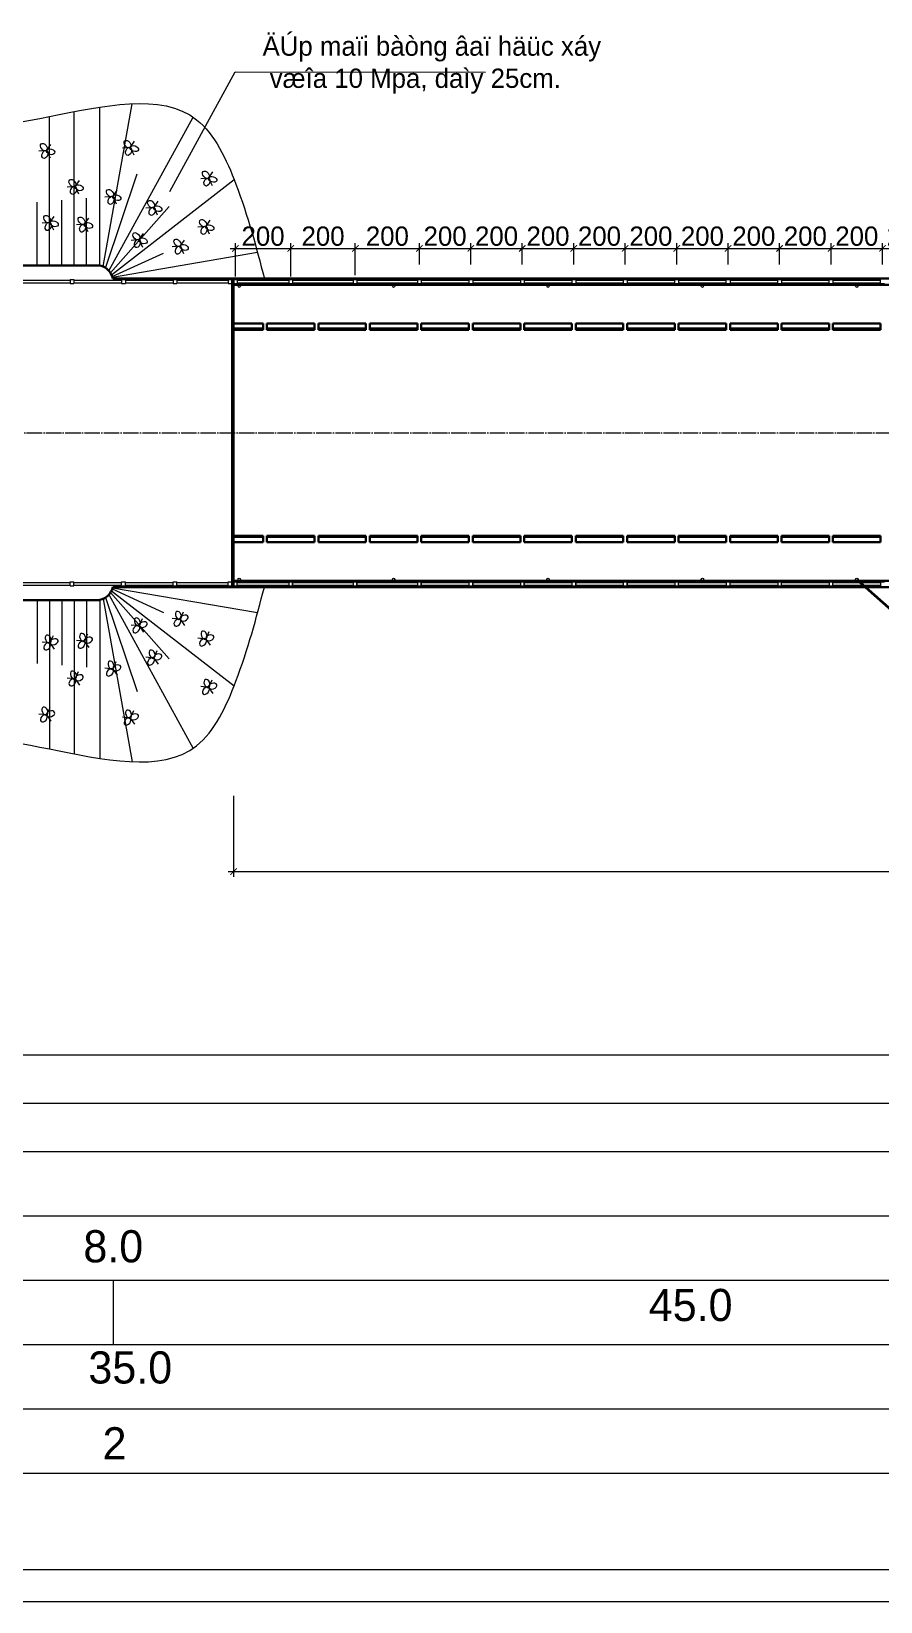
# Model space of a CAD drawing. Header units: millimetres. Extents: x -354608 to 492029, y -885357 to -234285.
# Drawn here: x -295022 to -262019, y -723828 to -662809 of the extents above; entities that cross this region are included whole.
import ezdxf

# ---------------------------------------------------------------- set-up
doc = ezdxf.new("R2010")
doc.units = ezdxf.units.MM
doc.header["$LTSCALE"] = 0.25
doc.header["$MEASUREMENT"] = 0
doc.header["$PDMODE"] = 34
doc.linetypes.add('ACAD_ISO04W100', pattern=[30, 24, -3, 0, -3])
doc.layers.get('0').update_dxf_attribs({"lineweight": 30})
for name, color, linetype, lineweight in [('!text', 130, 'Continuous', 20), ('2', 253, 'Continuous', 15), ('dam', 1, 'Continuous', 35), ('duong 1', 1, 'Continuous', 30), ('duong 3', 3, 'Continuous', 30), ('duongtam', 3, 'ACAD_ISO04W100', 18), ('kichthuoc', 3, 'Continuous', 20)]:
    doc.layers.add(name, color=color, linetype=linetype, lineweight=lineweight)
doc.styles.add('K-THUOC', font='11_3664_VSWICONN.TTF')
doc.styles.get("Standard").update_dxf_attribs({"font": 'VNswitzerlandcondlight.TTF'})
doc.dimstyles.new('CHUAN TL 250', dxfattribs={"dimscale": 250, "dimtxt": 3, "dimasz": 1, "dimexe": 0.8, "dimexo": 0.5, "dimgap": 0.35, "dimtad": 1, "dimdec": 0, "dimlfac": 0.1, "dimzin": 0, "dimdsep": 46, "dimtxsty": 'K-THUOC', "dimblk": 'ARCHTICK', "dimcen": 1, "dimdle": 0.8, "dimclrd": 7, "dimclre": 7, "dimclrt": 256, "dimadec": 0, "dimazin": 0, "dimtfac": 1, "dimtdec": 0, "dimtmove": 0, "dimatfit": 3, "dimfxl": 0, "dimfrac": 2, "dimtolj": 1, "dimtzin": 0, "dimlwd": 15, "dimlwe": 15, "dimarcsym": 0})

# ---------------------------------------------------------------- blocks, each defined once
blk = doc.blocks.new('_ArchTick')
at = {"color": 0, "linetype": 'ByBlock', "const_width": 0.15}
blk.add_lwpolyline([(-0.5, -0.5), (0.5, 0.5)], dxfattribs=at)
blk = doc.blocks.new('*D303')
at = {"layer": '2', "color": 7, "lineweight": 15}
for p, q in [((-267944, -671861), (-267944, -671041)), ((-265944, -671861), (-265944, -671041)), ((-268144, -671241), (-265744, -671241))]:
    blk.add_line(p, q, dxfattribs=at)
at = {"layer": 'Defpoints', "color": 0}
for p in [(-265944, -671241), (-267944, -671986), (-265944, -671986)]:
    blk.add_point(p, dxfattribs=at)
at = {"layer": '2', "color": 7, "lineweight": 15, "xscale": 250, "yscale": 250, "zscale": 250, "rotation": 180}
blk.add_blockref('_ArchTick', (-267944, -671241), dxfattribs=at)
at = {"layer": '2', "color": 7, "lineweight": 15, "xscale": 250, "yscale": 250, "zscale": 250}
blk.add_blockref('_ArchTick', (-265944, -671241), dxfattribs=at)
at = {"layer": '2', "insert": (-266944, -670770), "char_height": 750, "attachment_point": 5, "style": 'K-THUOC'}
blk.add_mtext('\\A1;200', dxfattribs=at)
blk = doc.blocks.new('*D304')
at = {"layer": '2', "color": 7, "lineweight": 15}
for p, q in [((-265944, -671861), (-265944, -671041)), ((-263944, -671861), (-263944, -671041)), ((-266144, -671241), (-263744, -671241))]:
    blk.add_line(p, q, dxfattribs=at)
at = {"layer": 'Defpoints', "color": 0}
for p in [(-263944, -671241), (-265944, -671986), (-263944, -671986)]:
    blk.add_point(p, dxfattribs=at)
at = {"layer": '2', "color": 7, "lineweight": 15, "xscale": 250, "yscale": 250, "zscale": 250, "rotation": 180}
blk.add_blockref('_ArchTick', (-265944, -671241), dxfattribs=at)
at = {"layer": '2', "color": 7, "lineweight": 15, "xscale": 250, "yscale": 250, "zscale": 250}
blk.add_blockref('_ArchTick', (-263944, -671241), dxfattribs=at)
at = {"layer": '2', "insert": (-264944, -670770), "char_height": 750, "attachment_point": 5, "style": 'K-THUOC'}
blk.add_mtext('\\A1;200', dxfattribs=at)
blk = doc.blocks.new('*D305')
at = {"layer": '2', "color": 7, "lineweight": 15}
for p, q in [((-263944, -671861), (-263944, -671041)), ((-261944, -671861), (-261944, -671041)), ((-264144, -671241), (-261744, -671241))]:
    blk.add_line(p, q, dxfattribs=at)
at = {"layer": 'Defpoints', "color": 0}
for p in [(-261944, -671241), (-263944, -671986), (-261944, -671986)]:
    blk.add_point(p, dxfattribs=at)
at = {"layer": '2', "color": 7, "lineweight": 15, "xscale": 250, "yscale": 250, "zscale": 250, "rotation": 180}
blk.add_blockref('_ArchTick', (-263944, -671241), dxfattribs=at)
at = {"layer": '2', "color": 7, "lineweight": 15, "xscale": 250, "yscale": 250, "zscale": 250}
blk.add_blockref('_ArchTick', (-261944, -671241), dxfattribs=at)
at = {"layer": '2', "insert": (-262944, -670770), "char_height": 750, "attachment_point": 5, "style": 'K-THUOC'}
blk.add_mtext('\\A1;200', dxfattribs=at)
blk = doc.blocks.new('*D306')
at = {"layer": '2', "color": 7, "lineweight": 15}
for p, q in [((-261944, -671861), (-261944, -671041)), ((-259944, -671861), (-259944, -671041)), ((-262144, -671241), (-259744, -671241))]:
    blk.add_line(p, q, dxfattribs=at)
at = {"layer": 'Defpoints', "color": 0}
for p in [(-259944, -671241), (-261944, -671986), (-259944, -671986)]:
    blk.add_point(p, dxfattribs=at)
at = {"layer": '2', "color": 7, "lineweight": 15, "xscale": 250, "yscale": 250, "zscale": 250, "rotation": 180}
blk.add_blockref('_ArchTick', (-261944, -671241), dxfattribs=at)
at = {"layer": '2', "color": 7, "lineweight": 15, "xscale": 250, "yscale": 250, "zscale": 250}
blk.add_blockref('_ArchTick', (-259944, -671241), dxfattribs=at)
at = {"layer": '2', "insert": (-260944, -670770), "char_height": 750, "attachment_point": 5, "style": 'K-THUOC'}
blk.add_mtext('\\A1;200', dxfattribs=at)
blk = doc.blocks.new('*D346')
at = {"layer": '2', "color": 7, "lineweight": 15}
for p, q in [((-269944, -671861), (-269944, -671041)), ((-267944, -671861), (-267944, -671041)), ((-270144, -671241), (-267744, -671241))]:
    blk.add_line(p, q, dxfattribs=at)
at = {"layer": 'Defpoints', "color": 0}
for p in [(-267944, -671241), (-269944, -671986), (-267944, -671986)]:
    blk.add_point(p, dxfattribs=at)
at = {"layer": '2', "color": 7, "lineweight": 15, "xscale": 250, "yscale": 250, "zscale": 250, "rotation": 180}
blk.add_blockref('_ArchTick', (-269944, -671241), dxfattribs=at)
at = {"layer": '2', "color": 7, "lineweight": 15, "xscale": 250, "yscale": 250, "zscale": 250}
blk.add_blockref('_ArchTick', (-267944, -671241), dxfattribs=at)
at = {"layer": '2', "insert": (-268944, -670770), "char_height": 750, "attachment_point": 5, "style": 'K-THUOC'}
blk.add_mtext('\\A1;200', dxfattribs=at)
blk = doc.blocks.new('*D347')
at = {"layer": '2', "color": 7, "lineweight": 15}
for p, q in [((-271944, -671861), (-271944, -671041)), ((-269944, -671861), (-269944, -671041)), ((-272144, -671241), (-269744, -671241))]:
    blk.add_line(p, q, dxfattribs=at)
at = {"layer": 'Defpoints', "color": 0}
for p in [(-269944, -671241), (-271944, -671986), (-269944, -671986)]:
    blk.add_point(p, dxfattribs=at)
at = {"layer": '2', "color": 7, "lineweight": 15, "xscale": 250, "yscale": 250, "zscale": 250, "rotation": 180}
blk.add_blockref('_ArchTick', (-271944, -671241), dxfattribs=at)
at = {"layer": '2', "color": 7, "lineweight": 15, "xscale": 250, "yscale": 250, "zscale": 250}
blk.add_blockref('_ArchTick', (-269944, -671241), dxfattribs=at)
at = {"layer": '2', "insert": (-270944, -670770), "char_height": 750, "attachment_point": 5, "style": 'K-THUOC'}
blk.add_mtext('\\A1;200', dxfattribs=at)
blk = doc.blocks.new('*D348')
at = {"layer": '2', "color": 7, "lineweight": 15}
for p, q in [((-273944, -671861), (-273944, -671041)), ((-271944, -671861), (-271944, -671041)), ((-274144, -671241), (-271744, -671241))]:
    blk.add_line(p, q, dxfattribs=at)
at = {"layer": 'Defpoints', "color": 0}
for p in [(-271944, -671241), (-273944, -671986), (-271944, -671986)]:
    blk.add_point(p, dxfattribs=at)
at = {"layer": '2', "color": 7, "lineweight": 15, "xscale": 250, "yscale": 250, "zscale": 250, "rotation": 180}
blk.add_blockref('_ArchTick', (-273944, -671241), dxfattribs=at)
at = {"layer": '2', "color": 7, "lineweight": 15, "xscale": 250, "yscale": 250, "zscale": 250}
blk.add_blockref('_ArchTick', (-271944, -671241), dxfattribs=at)
at = {"layer": '2', "insert": (-272944, -670770), "char_height": 750, "attachment_point": 5, "style": 'K-THUOC'}
blk.add_mtext('\\A1;200', dxfattribs=at)
blk = doc.blocks.new('*D349')
at = {"layer": '2', "color": 7, "lineweight": 15}
for p, q in [((-275944, -671861), (-275944, -671041)), ((-273944, -671861), (-273944, -671041)), ((-276144, -671241), (-273744, -671241))]:
    blk.add_line(p, q, dxfattribs=at)
at = {"layer": 'Defpoints', "color": 0}
for p in [(-273944, -671241), (-275944, -671986), (-273944, -671986)]:
    blk.add_point(p, dxfattribs=at)
at = {"layer": '2', "color": 7, "lineweight": 15, "xscale": 250, "yscale": 250, "zscale": 250, "rotation": 180}
blk.add_blockref('_ArchTick', (-275944, -671241), dxfattribs=at)
at = {"layer": '2', "color": 7, "lineweight": 15, "xscale": 250, "yscale": 250, "zscale": 250}
blk.add_blockref('_ArchTick', (-273944, -671241), dxfattribs=at)
at = {"layer": '2', "insert": (-274944, -670770), "char_height": 750, "attachment_point": 5, "style": 'K-THUOC'}
blk.add_mtext('\\A1;200', dxfattribs=at)
blk = doc.blocks.new('*D350')
at = {"layer": '2', "color": 7, "lineweight": 15}
for p, q in [((-277944, -671861), (-277944, -671041)), ((-275944, -671861), (-275944, -671041)), ((-278144, -671241), (-275744, -671241))]:
    blk.add_line(p, q, dxfattribs=at)
at = {"layer": 'Defpoints', "color": 0}
for p in [(-275944, -671241), (-277944, -671986), (-275944, -671986)]:
    blk.add_point(p, dxfattribs=at)
at = {"layer": '2', "color": 7, "lineweight": 15, "xscale": 250, "yscale": 250, "zscale": 250, "rotation": 180}
blk.add_blockref('_ArchTick', (-277944, -671241), dxfattribs=at)
at = {"layer": '2', "color": 7, "lineweight": 15, "xscale": 250, "yscale": 250, "zscale": 250}
blk.add_blockref('_ArchTick', (-275944, -671241), dxfattribs=at)
at = {"layer": '2', "insert": (-276944, -670770), "char_height": 750, "attachment_point": 5, "style": 'K-THUOC'}
blk.add_mtext('\\A1;200', dxfattribs=at)
blk = doc.blocks.new('*D351')
at = {"layer": '2', "color": 7, "lineweight": 15}
for p, q in [((-279944, -671861), (-279944, -671041)), ((-277944, -671861), (-277944, -671041)), ((-280144, -671241), (-277744, -671241))]:
    blk.add_line(p, q, dxfattribs=at)
at = {"layer": 'Defpoints', "color": 0}
for p in [(-277944, -671241), (-279944, -671986), (-277944, -671986)]:
    blk.add_point(p, dxfattribs=at)
at = {"layer": '2', "color": 7, "lineweight": 15, "xscale": 250, "yscale": 250, "zscale": 250, "rotation": 180}
blk.add_blockref('_ArchTick', (-279944, -671241), dxfattribs=at)
at = {"layer": '2', "color": 7, "lineweight": 15, "xscale": 250, "yscale": 250, "zscale": 250}
blk.add_blockref('_ArchTick', (-277944, -671241), dxfattribs=at)
at = {"layer": '2', "insert": (-278944, -670770), "char_height": 750, "attachment_point": 5, "style": 'K-THUOC'}
blk.add_mtext('\\A1;200', dxfattribs=at)
blk = doc.blocks.new('*D352')
at = {"layer": '2', "color": 7, "lineweight": 15}
for p, q in [((-282433, -672280), (-282433, -671041)), ((-279944, -671861), (-279944, -671041)), ((-282633, -671241), (-279744, -671241))]:
    blk.add_line(p, q, dxfattribs=at)
at = {"layer": 'Defpoints', "color": 0}
for p in [(-279944, -671241), (-282433, -672405), (-279944, -671986)]:
    blk.add_point(p, dxfattribs=at)
at = {"layer": '2', "color": 7, "lineweight": 15, "xscale": 250, "yscale": 250, "zscale": 250, "rotation": 180}
blk.add_blockref('_ArchTick', (-282433, -671241), dxfattribs=at)
at = {"layer": '2', "color": 7, "lineweight": 15, "xscale": 250, "yscale": 250, "zscale": 250}
blk.add_blockref('_ArchTick', (-279944, -671241), dxfattribs=at)
at = {"layer": '2', "insert": (-281188, -670770), "char_height": 750, "attachment_point": 5, "style": 'K-THUOC'}
blk.add_mtext('\\A1;200', dxfattribs=at)
blk = doc.blocks.new('*D360')
at = {"layer": '2', "color": 7, "lineweight": 15}
for p, q in [((-284944, -672205), (-284944, -671041)), ((-282433, -671861), (-282433, -671041)), ((-285144, -671241), (-282233, -671241))]:
    blk.add_line(p, q, dxfattribs=at)
at = {"layer": 'Defpoints', "color": 0}
for p in [(-282433, -671241), (-284944, -672330), (-282433, -671986)]:
    blk.add_point(p, dxfattribs=at)
at = {"layer": '2', "color": 7, "lineweight": 15, "xscale": 250, "yscale": 250, "zscale": 250, "rotation": 180}
blk.add_blockref('_ArchTick', (-284944, -671241), dxfattribs=at)
at = {"layer": '2', "color": 7, "lineweight": 15, "xscale": 250, "yscale": 250, "zscale": 250}
blk.add_blockref('_ArchTick', (-282433, -671241), dxfattribs=at)
at = {"layer": '2', "insert": (-283688, -670770), "char_height": 750, "attachment_point": 5, "style": 'K-THUOC'}
blk.add_mtext('\\A1;200', dxfattribs=at)
blk = doc.blocks.new('*D361')
at = {"layer": '2', "color": 7, "lineweight": 15}
for p, q in [((-287094, -672330), (-287094, -671041)), ((-284944, -672330), (-284944, -671041)), ((-287294, -671241), (-284744, -671241))]:
    blk.add_line(p, q, dxfattribs=at)
at = {"layer": 'Defpoints', "color": 0}
for p in [(-284944, -671241), (-287094, -672455), (-284944, -672455)]:
    blk.add_point(p, dxfattribs=at)
at = {"layer": '2', "color": 7, "lineweight": 15, "xscale": 250, "yscale": 250, "zscale": 250, "rotation": 180}
blk.add_blockref('_ArchTick', (-287094, -671241), dxfattribs=at)
at = {"layer": '2', "color": 7, "lineweight": 15, "xscale": 250, "yscale": 250, "zscale": 250}
blk.add_blockref('_ArchTick', (-284944, -671241), dxfattribs=at)
at = {"layer": '2', "insert": (-286019, -670770), "char_height": 750, "attachment_point": 5, "style": 'K-THUOC'}
blk.add_mtext('\\A1;200', dxfattribs=at)
blk = doc.blocks.new('*D487')
at = {"layer": '2', "color": 7, "lineweight": 15}
for p, q in [((-287169, -692519), (-287169, -695658)), ((-182019, -692519), (-182019, -695658)), ((-287369, -695458), (-181819, -695458))]:
    blk.add_line(p, q, dxfattribs=at)
at = {"layer": 'Defpoints', "color": 0}
for p in [(-287169, -692394), (-182019, -692394), (-182019, -695458)]:
    blk.add_point(p, dxfattribs=at)
at = {"layer": '2', "color": 7, "lineweight": 15, "xscale": 250, "yscale": 250, "zscale": 250, "rotation": 180}
blk.add_blockref('_ArchTick', (-287169, -695458), dxfattribs=at)
at = {"layer": '2', "color": 7, "lineweight": 15, "xscale": 250, "yscale": 250, "zscale": 250}
blk.add_blockref('_ArchTick', (-182019, -695458), dxfattribs=at)
at = {"layer": '2', "insert": (-234594, -694988), "char_height": 750, "attachment_point": 5, "style": 'K-THUOC'}
blk.add_mtext('\\A1;10516', dxfattribs=at)

msp = doc.modelspace()

# ---------------------------------------------------------------- linework, layer by layer
at = {"layer": '!text', "color": 2}
for p, q in [((-292237.7, -671947.7), (-291110.1, -665617.7)), ((-292359.4, -671905), (-292359.4, -665749.9)), ((-292013.2, -672113.8), (-288737.8, -666139.3)), ((-292137.3, -672004.6), (-290909.1, -668346.5)), ((-291910.7, -672265.3), (-287141.5, -668570)), ((-291952.5, -672192.6), (-289670.2, -669613.6)), ((-291881.3, -672333.7), (-289885.7, -671421.5)), ((-286233.5, -671405.4), (-291869.9, -672367.2)), ((-291952.5, -684617.3), (-289670.2, -687196.3)), ((-291910.7, -684544.7), (-287141.5, -688240)), ((-291881.3, -684476.2), (-289885.7, -685388.4)), ((-286233.5, -685404.6), (-291869.9, -684442.7)), ((-292359.4, -684905), (-292359.4, -691060.1)), ((-292237.7, -684862.2), (-291110.1, -691192.2)), ((-292137.3, -684805.3), (-290909.1, -688463.4)), ((-292013.2, -684696.2), (-288737.8, -690670.7)), ((-348026.9, -702583.8), (-44123.6, -702583.8)), ((-326744.5, -704458.8), (-46354.9, -704458.8)), ((-348026.9, -706333.8), (-44123.6, -706333.8)), ((-348026.9, -708833.8), (-44123.6, -708833.8)), ((-348026.9, -711333.8), (-44123.6, -711333.8)), ((-291830.6, -713833.8), (-291830.6, -711333.8)), ((-348026.9, -713833.8), (-44123.6, -713833.8)), ((-348026.9, -716333.8), (-44123.6, -716333.8)), ((-348026.9, -718833.8), (-44123.6, -718833.8))]:
    msp.add_line(p, q, dxfattribs=at)
for points in [[(-326864.2, -671905), (-311960.3, -669630.9), (-299827.9, -667057.8), (-294323.6, -666119), (-288600.2, -666240.4), (-287073.1, -668747.6), (-285968.6, -672405)], [(-326864.2, -684905), (-311960.3, -687179), (-299827.9, -689752.1), (-294323.6, -690690.9), (-288600.2, -690569.5), (-287073.1, -688062.3), (-285968.6, -684405)]]:
    msp.add_spline(points, degree=3, dxfattribs=at)
at = {"layer": '2'}
for p, q in [((-289644.7, -669027.8), (-287107.6, -664379.9)), ((-287107.6, -664379.9), (-277370.5, -664392.1)), ((-294319, -671905), (-294319, -666118.1)), ((-293359, -671905), (-293359, -665927.7)), ((-294432.7, -667436.7), (-294736.9, -667467.6)), ((-294432.7, -667436.7), (-294263.2, -667197.9)), ((-294432.7, -667436.7), (-294296.2, -667724.7)), ((-291179.8, -667316.4), (-291484, -667347.3)), ((-291179.8, -667316.4), (-291010.3, -667077.6)), ((-291179.8, -667316.4), (-291043.2, -667604.4)), ((-293323.8, -668835.7), (-293154.3, -668596.9)), ((-288133.6, -668510.7), (-288437.8, -668541.6)), ((-288133.6, -668510.7), (-287964.2, -668271.9)), ((-288133.6, -668510.7), (-287997.1, -668798.7)), ((-293839, -671905), (-293839, -669369.1)), ((-293323.8, -668835.7), (-293628, -668866.6)), ((-293323.8, -668835.7), (-293187.3, -669123.7)), ((-292879, -671905), (-292879, -669295.4)), ((-291863, -669221.6), (-292167.2, -669252.5)), ((-291863, -669221.6), (-291693.5, -668982.8)), ((-291863, -669221.6), (-291726.5, -669509.6)), ((-294799, -671905), (-294799, -669442.8)), ((-290266.4, -669649), (-290570.6, -669679.9)), ((-290266.4, -669649), (-290096.9, -669410.2)), ((-290266.4, -669649), (-290129.8, -669937)), ((-294302.4, -670235.2), (-294606.6, -670266)), ((-294302.4, -670235.2), (-294132.9, -669996.3)), ((-294302.4, -670235.2), (-294165.9, -670523.2)), ((-292965.4, -670300), (-293269.6, -670330.9)), ((-292965.4, -670300), (-292796, -670061.2)), ((-292965.4, -670300), (-292828.9, -670588)), ((-288247.5, -670387.5), (-288551.7, -670418.3)), ((-288247.5, -670387.5), (-288078, -670148.6)), ((-288247.5, -670387.5), (-288111, -670675.5)), ((-290838.1, -670899.3), (-291142.4, -670930.2)), ((-290838.1, -670899.3), (-290668.7, -670660.5)), ((-290838.1, -670899.3), (-290701.6, -671187.3)), ((-289243.9, -671155.2), (-289548.1, -671186.1)), ((-289243.9, -671155.2), (-289074.4, -670916.4)), ((-289243.9, -671155.2), (-289107.4, -671443.2)), ((-294799, -684905), (-294799, -687367.1)), ((-294319, -684905), (-294319, -690691.8)), ((-293839, -684905), (-293839, -687440.8)), ((-293359, -684905), (-293359, -690882.2)), ((-292879, -684905), (-292879, -687514.5)), ((-290838.1, -685910.6), (-290701.6, -685622.6)), ((-289243.9, -685654.7), (-289548.1, -685623.8)), ((-289243.9, -685654.7), (-289107.4, -685366.7)), ((-289243.9, -685654.7), (-289074.4, -685893.5)), ((-294302.4, -686574.7), (-294165.9, -686286.8)), ((-292965.4, -686509.9), (-292828.9, -686221.9)), ((-290838.1, -685910.6), (-291142.4, -685879.7)), ((-290838.1, -685910.6), (-290668.7, -686149.4)), ((-288247.5, -686422.5), (-288551.7, -686391.6)), ((-288247.5, -686422.5), (-288111, -686134.5)), ((-288247.5, -686422.5), (-288078, -686661.3)), ((-294302.4, -686574.7), (-294606.6, -686543.9)), ((-294302.4, -686574.7), (-294132.9, -686813.6)), ((-292965.4, -686509.9), (-293269.6, -686479)), ((-292965.4, -686509.9), (-292796, -686748.7)), ((-290266.4, -687160.9), (-290129.8, -686872.9)), ((-293323.8, -687974.2), (-293187.3, -687686.2)), ((-291863, -687588.3), (-292167.2, -687557.5)), ((-291863, -687588.3), (-291726.5, -687300.3)), ((-291863, -687588.3), (-291693.5, -687827.2)), ((-290266.4, -687160.9), (-290570.6, -687130)), ((-290266.4, -687160.9), (-290096.9, -687399.7)), ((-293323.8, -687974.2), (-293628, -687943.4)), ((-293323.8, -687974.2), (-293154.3, -688213.1)), ((-288133.6, -688299.2), (-288437.8, -688268.4)), ((-288133.6, -688299.2), (-287997.1, -688011.2)), ((-288133.6, -688299.2), (-287964.2, -688538.1)), ((-294432.7, -689373.2), (-294736.9, -689342.4)), ((-294432.7, -689373.2), (-294296.2, -689085.2)), ((-294432.7, -689373.2), (-294263.2, -689612.1)), ((-291179.8, -689493.5), (-291484, -689462.7)), ((-291179.8, -689493.5), (-291043.2, -689205.5)), ((-291179.8, -689493.5), (-291010.3, -689732.4))]:
    msp.add_line(p, q, dxfattribs=at)
at = {"layer": '2', "lineweight": 5}
for p, q in [((-295368.6, -672480), (-293518.6, -672480)), ((-295368.6, -672480), (-293518.6, -672480)), ((-295368.6, -672580), (-293518.6, -672580)), ((-295368.6, -672580), (-293518.6, -672580)), ((-293518.6, -672455), (-293368.6, -672455)), ((-293518.6, -672455), (-293368.6, -672455)), ((-293518.6, -672455), (-293518.6, -672605)), ((-293518.6, -672605), (-293368.6, -672605)), ((-293518.6, -672605), (-293368.6, -672605)), ((-293368.6, -672455), (-293368.6, -672605)), ((-293368.6, -672455), (-293368.6, -672605)), ((-293368.6, -672480), (-291518.6, -672480)), ((-293368.6, -672480), (-291518.6, -672480)), ((-293368.6, -672580), (-291518.6, -672580)), ((-293368.6, -672580), (-291518.6, -672580)), ((-291518.6, -672455), (-291368.6, -672455)), ((-291518.6, -672455), (-291368.6, -672455)), ((-291518.6, -672455), (-291518.6, -672605)), ((-291518.6, -672605), (-291368.6, -672605)), ((-291518.6, -672605), (-291368.6, -672605)), ((-291368.6, -672455), (-291368.6, -672605)), ((-291368.6, -672455), (-291368.6, -672605)), ((-291368.6, -672480), (-289518.6, -672480)), ((-291368.6, -672480), (-289518.6, -672480)), ((-291368.6, -672580), (-289518.6, -672580)), ((-291368.6, -672580), (-289518.6, -672580)), ((-289518.6, -672455), (-289368.6, -672455)), ((-289518.6, -672455), (-289368.6, -672455)), ((-289518.6, -672455), (-289518.6, -672605)), ((-289518.6, -672605), (-289368.6, -672605)), ((-289518.6, -672605), (-289368.6, -672605)), ((-289368.6, -672455), (-289368.6, -672605)), ((-289368.6, -672455), (-289368.6, -672605)), ((-289368.6, -672480), (-287518.6, -672480)), ((-289368.6, -672480), (-287368.6, -672480)), ((-289368.6, -672580), (-287518.6, -672580)), ((-289368.6, -672580), (-287368.6, -672580)), ((-287368.6, -672455), (-287218.6, -672455)), ((-287368.6, -672455), (-287218.6, -672455)), ((-287368.6, -672455), (-287368.6, -672605)), ((-287368.6, -672605), (-287218.6, -672605)), ((-287368.6, -672605), (-287218.6, -672605)), ((-287218.6, -672455), (-287218.6, -672605)), ((-287218.6, -672455), (-287218.6, -672605)), ((-287168.6, -672455), (-287018.6, -672455)), ((-287168.6, -672455), (-287018.6, -672455)), ((-287168.6, -672455), (-287168.6, -672605)), ((-287168.6, -672480), (-287168.6, -672630)), ((-287168.6, -672480), (-287168.6, -672630)), ((-287168.6, -672480), (-287168.6, -672630)), ((-287168.6, -672605), (-287018.6, -672605)), ((-287168.6, -672605), (-287018.6, -672605)), ((-287018.6, -672455), (-287018.6, -672605)), ((-287018.6, -672455), (-287018.6, -672605)), ((-287018.6, -672480), (-285018.6, -672480)), ((-287018.6, -672480), (-285018.6, -672480)), ((-287018.6, -672580), (-285018.6, -672580)), ((-287018.6, -672580), (-285018.6, -672580)), ((-285018.6, -672455), (-284868.6, -672455)), ((-285018.6, -672455), (-284868.6, -672455)), ((-285018.6, -672455), (-285018.6, -672605)), ((-285018.6, -672605), (-284868.6, -672605)), ((-285018.6, -672605), (-284868.6, -672605)), ((-284868.6, -672455), (-284868.6, -672605)), ((-284868.6, -672455), (-284868.6, -672605)), ((-284868.6, -672480), (-282518.6, -672480)), ((-284868.6, -672480), (-282518.6, -672480)), ((-284868.6, -672580), (-282518.6, -672580)), ((-284868.6, -672580), (-282518.6, -672580)), ((-282518.6, -672455), (-282368.6, -672455)), ((-282518.6, -672455), (-282368.6, -672455)), ((-282518.6, -672455), (-282518.6, -672605)), ((-282518.6, -672605), (-282368.6, -672605)), ((-282518.6, -672605), (-282368.6, -672605)), ((-282368.6, -672455), (-282368.6, -672605)), ((-282368.6, -672455), (-282368.6, -672605)), ((-282368.6, -672480), (-280018.6, -672480)), ((-282368.6, -672480), (-280018.6, -672480)), ((-282368.6, -672580), (-280018.6, -672580)), ((-282368.6, -672580), (-280018.6, -672580)), ((-280018.6, -672455), (-279868.6, -672455)), ((-280018.6, -672455), (-279868.6, -672455)), ((-280018.6, -672455), (-280018.6, -672605)), ((-280018.6, -672605), (-279868.6, -672605)), ((-280018.6, -672605), (-279868.6, -672605)), ((-279868.6, -672455), (-279868.6, -672605)), ((-279868.6, -672455), (-279868.6, -672605)), ((-279868.6, -672480), (-278018.6, -672480)), ((-279868.6, -672480), (-278018.6, -672480)), ((-279868.6, -672580), (-278018.6, -672580)), ((-279868.6, -672580), (-278018.6, -672580)), ((-278018.6, -672455), (-277868.6, -672455)), ((-278018.6, -672455), (-277868.6, -672455)), ((-278018.6, -672455), (-278018.6, -672605)), ((-278018.6, -672605), (-277868.6, -672605)), ((-278018.6, -672605), (-277868.6, -672605)), ((-277868.6, -672455), (-277868.6, -672605)), ((-277868.6, -672455), (-277868.6, -672605)), ((-277868.6, -672480), (-276018.6, -672480)), ((-277868.6, -672480), (-276018.6, -672480)), ((-277868.6, -672580), (-276018.6, -672580)), ((-277868.6, -672580), (-276018.6, -672580)), ((-276018.6, -672455), (-275868.6, -672455)), ((-276018.6, -672455), (-275868.6, -672455)), ((-276018.6, -672455), (-276018.6, -672605)), ((-276018.6, -672605), (-275868.6, -672605)), ((-276018.6, -672605), (-275868.6, -672605)), ((-275868.6, -672455), (-275868.6, -672605)), ((-275868.6, -672455), (-275868.6, -672605)), ((-275868.6, -672480), (-274018.6, -672480)), ((-275868.6, -672480), (-274018.6, -672480)), ((-275868.6, -672580), (-274018.6, -672580)), ((-275868.6, -672580), (-274018.6, -672580)), ((-274018.6, -672455), (-273868.6, -672455)), ((-274018.6, -672455), (-273868.6, -672455)), ((-274018.6, -672455), (-274018.6, -672605)), ((-274018.6, -672605), (-273868.6, -672605)), ((-274018.6, -672605), (-273868.6, -672605)), ((-273868.6, -672455), (-273868.6, -672605)), ((-273868.6, -672455), (-273868.6, -672605)), ((-273868.6, -672480), (-272018.6, -672480)), ((-273868.6, -672480), (-272018.6, -672480)), ((-273868.6, -672580), (-272018.6, -672580)), ((-273868.6, -672580), (-272018.6, -672580)), ((-272018.6, -672455), (-271868.6, -672455)), ((-272018.6, -672455), (-271868.6, -672455)), ((-272018.6, -672455), (-272018.6, -672605)), ((-272018.6, -672605), (-271868.6, -672605)), ((-272018.6, -672605), (-271868.6, -672605)), ((-271868.6, -672455), (-271868.6, -672605)), ((-271868.6, -672455), (-271868.6, -672605)), ((-271868.6, -672480), (-270018.6, -672480)), ((-271868.6, -672480), (-270018.6, -672480)), ((-271868.6, -672580), (-270018.6, -672580)), ((-271868.6, -672580), (-270018.6, -672580)), ((-270018.6, -672455), (-269868.6, -672455)), ((-270018.6, -672455), (-269868.6, -672455)), ((-270018.6, -672605), (-270018.6, -672455)), ((-270018.6, -672605), (-270018.6, -672455)), ((-270018.6, -672605), (-269868.6, -672605)), ((-270018.6, -672605), (-269868.6, -672605)), ((-269868.6, -672455), (-269868.6, -672605)), ((-269868.6, -672455), (-269868.6, -672605)), ((-269868.6, -672480), (-268018.6, -672480)), ((-269868.6, -672480), (-268018.6, -672480)), ((-269868.6, -672580), (-268018.6, -672580)), ((-269868.6, -672580), (-268018.6, -672580)), ((-268018.6, -672455), (-267868.6, -672455)), ((-268018.6, -672455), (-267868.6, -672455)), ((-268018.6, -672605), (-268018.6, -672455)), ((-268018.6, -672605), (-268018.6, -672455)), ((-268018.6, -672605), (-267868.6, -672605)), ((-268018.6, -672605), (-267868.6, -672605)), ((-267868.6, -672455), (-267868.6, -672605)), ((-267868.6, -672455), (-267868.6, -672605)), ((-267868.6, -672480), (-266018.6, -672480)), ((-267868.6, -672480), (-266018.6, -672480)), ((-267868.6, -672580), (-266018.6, -672580)), ((-267868.6, -672580), (-266018.6, -672580)), ((-266018.6, -672455), (-265868.6, -672455)), ((-266018.6, -672455), (-265868.6, -672455)), ((-266018.6, -672605), (-266018.6, -672455)), ((-266018.6, -672605), (-266018.6, -672455)), ((-266018.6, -672605), (-265868.6, -672605)), ((-266018.6, -672605), (-265868.6, -672605)), ((-265868.6, -672455), (-265868.6, -672605)), ((-265868.6, -672455), (-265868.6, -672605)), ((-265868.6, -672480), (-264018.6, -672480)), ((-265868.6, -672480), (-264018.6, -672480)), ((-265868.6, -672580), (-264018.6, -672580)), ((-265868.6, -672580), (-264018.6, -672580)), ((-264018.6, -672455), (-263868.6, -672455)), ((-264018.6, -672605), (-264018.6, -672455)), ((-264018.6, -672605), (-263868.6, -672605)), ((-263868.6, -672455), (-263868.6, -672605)), ((-263868.6, -672480), (-262018.6, -672480)), ((-263868.6, -672580), (-262018.6, -672580)), ((-262018.6, -672605), (-262018.6, -672455)), ((-262018.6, -672605), (-261868.6, -672605)), ((-295368.6, -684230), (-293518.6, -684230)), ((-295368.6, -684230), (-293518.6, -684230)), ((-295368.6, -684330), (-293518.6, -684330)), ((-295368.6, -684330), (-293518.6, -684330)), ((-293518.6, -684205), (-293368.6, -684205)), ((-293518.6, -684205), (-293368.6, -684205)), ((-293518.6, -684355), (-293518.6, -684205)), ((-293518.6, -684355), (-293368.6, -684355)), ((-293518.6, -684355), (-293368.6, -684355)), ((-293368.6, -684355), (-293368.6, -684205)), ((-293368.6, -684355), (-293368.6, -684205)), ((-293368.6, -684230), (-291518.6, -684230)), ((-293368.6, -684230), (-291518.6, -684230)), ((-293368.6, -684330), (-291518.6, -684330)), ((-293368.6, -684330), (-291518.6, -684330)), ((-291518.6, -684205), (-291368.6, -684205)), ((-291518.6, -684205), (-291368.6, -684205)), ((-291518.6, -684355), (-291518.6, -684205)), ((-291518.6, -684355), (-291368.6, -684355)), ((-291518.6, -684355), (-291368.6, -684355)), ((-291368.6, -684355), (-291368.6, -684205)), ((-291368.6, -684355), (-291368.6, -684205)), ((-291368.6, -684230), (-289518.6, -684230)), ((-291368.6, -684230), (-289518.6, -684230)), ((-291368.6, -684330), (-289518.6, -684330)), ((-291368.6, -684330), (-289518.6, -684330)), ((-289518.6, -684205), (-289368.6, -684205)), ((-289518.6, -684205), (-289368.6, -684205)), ((-289518.6, -684355), (-289518.6, -684205)), ((-289518.6, -684355), (-289368.6, -684355)), ((-289518.6, -684355), (-289368.6, -684355)), ((-289368.6, -684355), (-289368.6, -684205)), ((-289368.6, -684355), (-289368.6, -684205)), ((-289368.6, -684230), (-287518.6, -684230)), ((-289368.6, -684230), (-287368.6, -684230)), ((-289368.6, -684330), (-287518.6, -684330)), ((-289368.6, -684330), (-287368.6, -684330)), ((-287368.6, -684205), (-287218.6, -684205)), ((-287368.6, -684205), (-287218.6, -684205)), ((-287368.6, -684355), (-287368.6, -684205)), ((-287368.6, -684355), (-287218.6, -684355)), ((-287368.6, -684355), (-287218.6, -684355)), ((-287168.6, -684205), (-287018.6, -684205)), ((-287168.6, -684205), (-287018.6, -684205)), ((-287168.6, -684355), (-287018.6, -684355)), ((-287168.6, -684355), (-287018.6, -684355)), ((-287018.6, -684355), (-287018.6, -684205)), ((-287018.6, -684355), (-287018.6, -684205)), ((-287018.6, -684230), (-285018.6, -684230)), ((-287018.6, -684230), (-285018.6, -684230)), ((-287018.6, -684330), (-285018.6, -684330)), ((-287018.6, -684330), (-285018.6, -684330)), ((-285018.6, -684205), (-284868.6, -684205)), ((-285018.6, -684205), (-284868.6, -684205)), ((-285018.6, -684205), (-285018.6, -684355)), ((-285018.6, -684355), (-284868.6, -684355)), ((-285018.6, -684355), (-284868.6, -684355)), ((-284868.6, -684205), (-284868.6, -684355)), ((-284868.6, -684355), (-284868.6, -684205)), ((-284868.6, -684355), (-284868.6, -684205)), ((-284868.6, -684230), (-282518.6, -684230)), ((-284868.6, -684330), (-282518.6, -684330)), ((-282518.6, -684205), (-282368.6, -684205)), ((-282518.6, -684205), (-282368.6, -684205)), ((-282518.6, -684205), (-282518.6, -684355)), ((-282518.6, -684355), (-282368.6, -684355)), ((-282518.6, -684355), (-282368.6, -684355)), ((-282368.6, -684205), (-282368.6, -684355)), ((-282368.6, -684355), (-282368.6, -684205)), ((-282368.6, -684355), (-282368.6, -684205)), ((-282368.6, -684230), (-280018.6, -684230)), ((-282368.6, -684330), (-280018.6, -684330)), ((-281868.6, -684230), (-280018.6, -684230)), ((-281868.6, -684330), (-280018.6, -684330)), ((-280018.6, -684205), (-279868.6, -684205)), ((-280018.6, -684205), (-279868.6, -684205)), ((-280018.6, -684205), (-280018.6, -684355)), ((-280018.6, -684355), (-279868.6, -684355)), ((-280018.6, -684355), (-279868.6, -684355)), ((-279868.6, -684205), (-279868.6, -684355)), ((-279868.6, -684355), (-279868.6, -684205)), ((-279868.6, -684355), (-279868.6, -684205)), ((-279868.6, -684230), (-278018.6, -684230)), ((-279868.6, -684230), (-278018.6, -684230)), ((-279868.6, -684330), (-278018.6, -684330)), ((-279868.6, -684330), (-278018.6, -684330)), ((-278018.6, -684205), (-277868.6, -684205)), ((-278018.6, -684205), (-277868.6, -684205)), ((-278018.6, -684205), (-278018.6, -684355)), ((-278018.6, -684355), (-277868.6, -684355)), ((-278018.6, -684355), (-277868.6, -684355)), ((-277868.6, -684205), (-277868.6, -684355)), ((-277868.6, -684355), (-277868.6, -684205)), ((-277868.6, -684355), (-277868.6, -684205)), ((-277868.6, -684230), (-276018.6, -684230)), ((-277868.6, -684230), (-276018.6, -684230)), ((-277868.6, -684330), (-276018.6, -684330)), ((-277868.6, -684330), (-276018.6, -684330)), ((-276018.6, -684205), (-275868.6, -684205)), ((-276018.6, -684205), (-275868.6, -684205)), ((-276018.6, -684205), (-276018.6, -684355)), ((-276018.6, -684355), (-275868.6, -684355)), ((-276018.6, -684355), (-275868.6, -684355)), ((-275868.6, -684205), (-275868.6, -684355)), ((-275868.6, -684355), (-275868.6, -684205)), ((-275868.6, -684355), (-275868.6, -684205)), ((-275868.6, -684230), (-274018.6, -684230)), ((-275868.6, -684230), (-274018.6, -684230)), ((-275868.6, -684330), (-274018.6, -684330)), ((-275868.6, -684330), (-274018.6, -684330)), ((-274018.6, -684205), (-273868.6, -684205)), ((-274018.6, -684205), (-273868.6, -684205)), ((-274018.6, -684205), (-274018.6, -684355)), ((-274018.6, -684355), (-273868.6, -684355)), ((-274018.6, -684355), (-273868.6, -684355)), ((-273868.6, -684205), (-273868.6, -684355)), ((-273868.6, -684355), (-273868.6, -684205)), ((-273868.6, -684355), (-273868.6, -684205)), ((-273868.6, -684230), (-272018.6, -684230)), ((-273868.6, -684230), (-272018.6, -684230)), ((-273868.6, -684330), (-272018.6, -684330)), ((-273868.6, -684330), (-272018.6, -684330)), ((-272018.6, -684205), (-271868.6, -684205)), ((-272018.6, -684205), (-271868.6, -684205)), ((-272018.6, -684205), (-272018.6, -684355)), ((-272018.6, -684355), (-271868.6, -684355)), ((-272018.6, -684355), (-271868.6, -684355)), ((-271868.6, -684205), (-271868.6, -684355)), ((-271868.6, -684355), (-271868.6, -684205)), ((-271868.6, -684355), (-271868.6, -684205)), ((-271868.6, -684230), (-270018.6, -684230)), ((-271868.6, -684230), (-270018.6, -684230)), ((-271868.6, -684330), (-270018.6, -684330)), ((-271868.6, -684330), (-270018.6, -684330)), ((-270018.6, -684205), (-270018.6, -684355)), ((-270018.6, -684205), (-270018.6, -684355)), ((-270018.6, -684205), (-269868.6, -684205)), ((-270018.6, -684205), (-269868.6, -684205)), ((-270018.6, -684355), (-269868.6, -684355)), ((-270018.6, -684355), (-269868.6, -684355)), ((-269868.6, -684355), (-269868.6, -684205)), ((-269868.6, -684355), (-269868.6, -684205)), ((-269868.6, -684230), (-268018.6, -684230)), ((-269868.6, -684230), (-268018.6, -684230)), ((-269868.6, -684330), (-268018.6, -684330)), ((-269868.6, -684330), (-268018.6, -684330)), ((-268018.6, -684205), (-268018.6, -684355)), ((-268018.6, -684205), (-268018.6, -684355)), ((-268018.6, -684205), (-267868.6, -684205)), ((-268018.6, -684205), (-267868.6, -684205)), ((-268018.6, -684355), (-267868.6, -684355)), ((-268018.6, -684355), (-267868.6, -684355)), ((-267868.6, -684355), (-267868.6, -684205)), ((-267868.6, -684355), (-267868.6, -684205)), ((-267868.6, -684230), (-266018.6, -684230)), ((-267868.6, -684230), (-266018.6, -684230)), ((-267868.6, -684330), (-266018.6, -684330)), ((-267868.6, -684330), (-266018.6, -684330)), ((-266018.6, -684205), (-266018.6, -684355)), ((-266018.6, -684205), (-266018.6, -684355)), ((-266018.6, -684205), (-265868.6, -684205)), ((-266018.6, -684205), (-265868.6, -684205)), ((-266018.6, -684355), (-265868.6, -684355)), ((-266018.6, -684355), (-265868.6, -684355)), ((-265868.6, -684355), (-265868.6, -684205)), ((-265868.6, -684355), (-265868.6, -684205)), ((-265868.6, -684230), (-264018.6, -684230)), ((-265868.6, -684230), (-264018.6, -684230)), ((-265868.6, -684330), (-264018.6, -684330)), ((-265868.6, -684330), (-264018.6, -684330)), ((-264018.6, -684205), (-264018.6, -684355)), ((-264018.6, -684205), (-263868.6, -684205)), ((-264018.6, -684355), (-263868.6, -684355)), ((-263868.6, -684355), (-263868.6, -684205)), ((-263868.6, -684230), (-262018.6, -684230)), ((-263868.6, -684330), (-262018.6, -684330)), ((-262018.6, -684205), (-262018.6, -684355)), ((-262018.6, -684205), (-261868.6, -684205))]:
    msp.add_line(p, q, dxfattribs=at)
at = {"layer": '2', "color": 3, "lineweight": 5}
for p, q in [((-348358.2, -722578.1), (76972.9, -722578.1)), ((-354608.2, -723828.1), (78222.9, -723828.1))]:
    msp.add_line(p, q, dxfattribs=at)
at = {"layer": '2'}
for centre, major_axis in [((-294537.3, -667309), (-104.8, 127.5)), ((-294496.7, -667588.9), (-63.7, -152.3)), ((-294274.8, -667484.4), (-156.5, 52.4)), ((-291284.4, -667188.7), (-104.8, 127.5)), ((-291243.7, -667468.6), (-63.7, -152.3)), ((-291021.8, -667364), (-156.5, 52.4)), ((-293428.4, -668708), (-104.8, 127.5)), ((-293165.8, -668883.3), (-156.5, 52.4)), ((-288238.3, -668383), (-104.8, 127.5)), ((-288197.6, -668662.9), (-63.7, -152.3)), ((-287975.7, -668558.3), (-156.5, 52.4)), ((-293387.7, -668987.9), (-63.7, -152.3)), ((-291967.6, -669093.9), (-104.8, 127.5)), ((-291927, -669373.8), (-63.7, -152.3)), ((-291705.1, -669269.2), (-156.5, 52.4)), ((-290371, -669521.3), (-104.8, 127.5)), ((-294407, -670107.5), (-104.8, 127.5)), ((-290330.3, -669801.2), (-63.7, -152.3)), ((-290108.4, -669696.7), (-156.5, 52.4)), ((-294366.3, -670387.4), (-63.7, -152.3)), ((-294144.5, -670282.8), (-156.5, 52.4)), ((-293070, -670172.3), (-104.8, 127.5)), ((-293029.4, -670452.2), (-63.7, -152.3)), ((-292807.5, -670347.7), (-156.5, 52.4)), ((-288352.1, -670259.8), (-104.8, 127.5)), ((-288311.5, -670539.6), (-63.7, -152.3)), ((-288089.6, -670435.1), (-156.5, 52.4)), ((-290942.8, -670771.6), (-104.8, 127.5)), ((-290902.1, -671051.5), (-63.7, -152.3)), ((-290680.2, -670947), (-156.5, 52.4)), ((-289348.5, -671027.6), (-104.8, 127.5)), ((-289307.9, -671307.4), (-63.7, -152.3)), ((-289086, -671202.9), (-156.5, 52.4))]:
    msp.add_ellipse(centre, major_axis=major_axis, ratio=0.6558151, start_param=-3.141592653589793, end_param=3.141592653589793, dxfattribs=at)
at = {"layer": '2', "extrusion": (0, 0, -1)}
for centre, major_axis in [((-290902.1, -685758.4), (-63.7, 152.3)), ((-290680.2, -685863), (-156.5, -52.4)), ((-289348.5, -685782.4), (-104.8, -127.5)), ((-289307.9, -685502.5), (-63.7, 152.3)), ((-289086, -685607), (-156.5, -52.4)), ((-294366.3, -686422.6), (-63.7, 152.3)), ((-294144.5, -686527.1), (-156.5, -52.4)), ((-293029.4, -686357.7), (-63.7, 152.3)), ((-292807.5, -686462.3), (-156.5, -52.4)), ((-290942.8, -686038.3), (-104.8, -127.5)), ((-288352.1, -686550.1), (-104.8, -127.5)), ((-288311.5, -686270.3), (-63.7, 152.3)), ((-288089.6, -686374.8), (-156.5, -52.4)), ((-294407, -686702.4), (-104.8, -127.5)), ((-293070, -686637.6), (-104.8, -127.5)), ((-290330.3, -687008.7), (-63.7, 152.3)), ((-290108.4, -687113.3), (-156.5, -52.4)), ((-293387.7, -687822.1), (-63.7, 152.3)), ((-291967.6, -687716), (-104.8, -127.5)), ((-291927, -687436.2), (-63.7, 152.3)), ((-291705.1, -687540.7), (-156.5, -52.4)), ((-290371, -687288.6), (-104.8, -127.5)), ((-293428.4, -688101.9), (-104.8, -127.5)), ((-293165.8, -687926.6), (-156.5, -52.4)), ((-288238.3, -688426.9), (-104.8, -127.5)), ((-288197.6, -688147.1), (-63.7, 152.3)), ((-287975.7, -688251.6), (-156.5, -52.4)), ((-294537.3, -689500.9), (-104.8, -127.5)), ((-294496.7, -689221), (-63.7, 152.3)), ((-294274.8, -689325.6), (-156.5, -52.4)), ((-291284.4, -689621.2), (-104.8, -127.5)), ((-291243.7, -689341.4), (-63.7, 152.3)), ((-291021.8, -689445.9), (-156.5, -52.4))]:
    msp.add_ellipse(centre, major_axis=major_axis, ratio=0.6558151, start_param=-3.141592653589793, end_param=3.141592653589793, dxfattribs=at)
at = {"layer": 'dam'}
msp.add_line((-262943.6, -684105), (-259773.7, -686925.5), dxfattribs=at)
at = {"layer": 'duong 1'}
for p, q in [((-292359.4, -671905), (-326864.2, -671905)), ((-287168.6, -672405), (-291859.4, -672405)), ((-287218.6, -672405), (-287218.6, -684405)), ((-287168.6, -672405), (-182023.4, -672405)), ((-287168.6, -672405), (-287168.6, -684405)), ((-287168.6, -672655), (-182018.6, -672655)), ((-287168.6, -674155), (-286018.6, -674155)), ((-286018.6, -674155), (-286018.6, -674405)), ((-285868.6, -674155), (-284018.6, -674155)), ((-285868.6, -674155), (-285868.6, -674405)), ((-284018.6, -674155), (-284018.6, -674405)), ((-283868.6, -674155), (-282018.6, -674155)), ((-283868.6, -674155), (-283868.6, -674405)), ((-282018.6, -674155), (-282018.6, -674405)), ((-281868.6, -674155), (-280018.6, -674155)), ((-281868.6, -674155), (-281868.6, -674405)), ((-280018.6, -674155), (-280018.6, -674405)), ((-279868.6, -674155), (-278018.6, -674155)), ((-279868.6, -674155), (-279868.6, -674405)), ((-278018.6, -674155), (-278018.6, -674405)), ((-277868.6, -674155), (-276018.6, -674155)), ((-277868.6, -674155), (-277868.6, -674405)), ((-276018.6, -674155), (-276018.6, -674405)), ((-275868.6, -674155), (-274018.6, -674155)), ((-275868.6, -674155), (-275868.6, -674405)), ((-274018.6, -674155), (-274018.6, -674405)), ((-273868.6, -674155), (-272018.6, -674155)), ((-273868.6, -674155), (-273868.6, -674405)), ((-272018.6, -674155), (-272018.6, -674405)), ((-271868.6, -674155), (-270018.6, -674155)), ((-271868.6, -674155), (-271868.6, -674405)), ((-270018.6, -674155), (-270018.6, -674405)), ((-269868.6, -674155), (-268018.6, -674155)), ((-269868.6, -674155), (-269868.6, -674405)), ((-268018.6, -674155), (-268018.6, -674405)), ((-267868.6, -674155), (-266018.6, -674155)), ((-267868.6, -674155), (-267868.6, -674405)), ((-266018.6, -674155), (-266018.6, -674405)), ((-265868.6, -674155), (-264018.6, -674155)), ((-265868.6, -674155), (-265868.6, -674405)), ((-264018.6, -674155), (-264018.6, -674405)), ((-263868.6, -674155), (-262018.6, -674155)), ((-263868.6, -674155), (-263868.6, -674405)), ((-262018.6, -674155), (-262018.6, -674405)), ((-287168.6, -674355), (-286018.6, -674355)), ((-287168.6, -674405), (-286018.6, -674405)), ((-285868.6, -674355), (-284018.6, -674355)), ((-285868.6, -674405), (-284018.6, -674405)), ((-283868.6, -674355), (-282018.6, -674355)), ((-283868.6, -674405), (-282018.6, -674405)), ((-281868.6, -674355), (-280018.6, -674355)), ((-281868.6, -674405), (-280018.6, -674405)), ((-279868.6, -674355), (-278018.6, -674355)), ((-279868.6, -674405), (-278018.6, -674405)), ((-277868.6, -674355), (-276018.6, -674355)), ((-277868.6, -674405), (-276018.6, -674405)), ((-275868.6, -674355), (-274018.6, -674355)), ((-275868.6, -674405), (-274018.6, -674405)), ((-273868.6, -674355), (-272018.6, -674355)), ((-273868.6, -674405), (-272018.6, -674405)), ((-271868.6, -674355), (-270018.6, -674355)), ((-271868.6, -674405), (-270018.6, -674405)), ((-269868.6, -674355), (-268018.6, -674355)), ((-269868.6, -674405), (-268018.6, -674405)), ((-267868.6, -674355), (-266018.6, -674355)), ((-267868.6, -674405), (-266018.6, -674405)), ((-265868.6, -674355), (-264018.6, -674355)), ((-265868.6, -674405), (-264018.6, -674405)), ((-263868.6, -674355), (-262018.6, -674355)), ((-263868.6, -674405), (-262018.6, -674405)), ((-287168.6, -682405), (-286018.6, -682405)), ((-287168.6, -682455), (-286018.6, -682455)), ((-287168.6, -682655), (-286018.6, -682655)), ((-286018.6, -682655), (-286018.6, -682405)), ((-285868.6, -682655), (-285868.6, -682405)), ((-285868.6, -682405), (-284018.6, -682405)), ((-285868.6, -682455), (-284018.6, -682455)), ((-285868.6, -682655), (-284018.6, -682655)), ((-284018.6, -682655), (-284018.6, -682405)), ((-283868.6, -682655), (-283868.6, -682405)), ((-283868.6, -682405), (-282018.6, -682405)), ((-283868.6, -682455), (-282018.6, -682455)), ((-283868.6, -682655), (-282018.6, -682655)), ((-282018.6, -682655), (-282018.6, -682405)), ((-281868.6, -682655), (-281868.6, -682405)), ((-281868.6, -682405), (-280018.6, -682405)), ((-281868.6, -682455), (-280018.6, -682455)), ((-281868.6, -682655), (-280018.6, -682655)), ((-280018.6, -682655), (-280018.6, -682405)), ((-279868.6, -682655), (-279868.6, -682405)), ((-279868.6, -682405), (-278018.6, -682405)), ((-279868.6, -682455), (-278018.6, -682455)), ((-279868.6, -682655), (-278018.6, -682655)), ((-278018.6, -682655), (-278018.6, -682405)), ((-277868.6, -682655), (-277868.6, -682405)), ((-277868.6, -682405), (-276018.6, -682405)), ((-277868.6, -682455), (-276018.6, -682455)), ((-277868.6, -682655), (-276018.6, -682655)), ((-276018.6, -682655), (-276018.6, -682405)), ((-275868.6, -682655), (-275868.6, -682405)), ((-275868.6, -682405), (-274018.6, -682405)), ((-275868.6, -682455), (-274018.6, -682455)), ((-275868.6, -682655), (-274018.6, -682655)), ((-274018.6, -682655), (-274018.6, -682405)), ((-273868.6, -682655), (-273868.6, -682405)), ((-273868.6, -682405), (-272018.6, -682405)), ((-273868.6, -682455), (-272018.6, -682455)), ((-273868.6, -682655), (-272018.6, -682655)), ((-272018.6, -682655), (-272018.6, -682405)), ((-271868.6, -682655), (-271868.6, -682405)), ((-271868.6, -682405), (-270018.6, -682405)), ((-271868.6, -682455), (-270018.6, -682455)), ((-271868.6, -682655), (-270018.6, -682655)), ((-270018.6, -682655), (-270018.6, -682405)), ((-269868.6, -682655), (-269868.6, -682405)), ((-269868.6, -682405), (-268018.6, -682405)), ((-269868.6, -682455), (-268018.6, -682455)), ((-269868.6, -682655), (-268018.6, -682655)), ((-268018.6, -682655), (-268018.6, -682405)), ((-267868.6, -682655), (-267868.6, -682405)), ((-267868.6, -682405), (-266018.6, -682405)), ((-267868.6, -682455), (-266018.6, -682455)), ((-267868.6, -682655), (-266018.6, -682655)), ((-266018.6, -682655), (-266018.6, -682405)), ((-265868.6, -682655), (-265868.6, -682405)), ((-265868.6, -682405), (-264018.6, -682405)), ((-265868.6, -682455), (-264018.6, -682455)), ((-265868.6, -682655), (-264018.6, -682655)), ((-264018.6, -682655), (-264018.6, -682405)), ((-263868.6, -682655), (-263868.6, -682405)), ((-263868.6, -682405), (-262018.6, -682405)), ((-263868.6, -682455), (-262018.6, -682455)), ((-263868.6, -682655), (-262018.6, -682655)), ((-262018.6, -682655), (-262018.6, -682405)), ((-287168.6, -684405), (-291859.4, -684405)), ((-287168.6, -684155), (-182018.6, -684155)), ((-287168.6, -684405), (-182018.6, -684405)), ((-292359.4, -684905), (-326864.2, -684905))]:
    msp.add_line(p, q, dxfattribs=at)
for centre, start, end in [((-292524.4, -672569.9), 13.933573, 76.066427), ((-292524.4, -684240), 283.933573, 346.066427)]:
    msp.add_arc(centre, 685.1, start, end, dxfattribs=at)
at = {"layer": 'duongtam', "ltscale": 100}
msp.add_line((-328961.3, -678405), (-42780.8, -678405), dxfattribs=at)
at = {"layer": 'kichthuoc'}
for centre in [(-286943.6, -672705), (-280943.6, -672705), (-274943.6, -672705), (-268943.6, -672705), (-262943.6, -672705), (-286943.6, -684105), (-280943.6, -684105), (-274943.6, -684105), (-268943.6, -684105), (-262943.6, -684105)]:
    msp.add_circle(centre, 50, dxfattribs=at)

# ---------------------------------------------------------------- texts
at = {"layer": 'duong 3', "width": 50000, "attachment_point": 1}
for s, insert, char_height in [('ÄÚp maïi bàòng âaï häüc xáy\\P væîa 10 Mpa, daìy 25cm.', (-286038.4, -663004), 750), ('8.0', (-293001.3, -709394.6), 1250), ('45.0', (-271026.3, -711676), 1250), ('35.0', (-292806.6, -714102.7), 1250), ('2', (-292254.4, -717052.5), 1250)]:
    msp.add_mtext(s, dxfattribs=dict(at, insert=insert, char_height=char_height))

# ---------------------------------------------------------------- dimensions: what is measured, and where the dimension line sits
at = {"layer": '2'}
for base, p1, p2, picture, middle in [((-284943.6, -671240.8), (-287093.6, -672455), (-284943.6, -672455), '*D361', (-286018.6, -670770.5)), ((-282432.6, -671240.8), (-284943.6, -672330), (-282432.6, -671985.9), '*D360', (-283688.1, -670770.5)), ((-279943.8, -671240.8), (-282432.6, -672405), (-279943.8, -671985.9), '*D352', (-281188.2, -670770.5))]:
    dim = msp.add_linear_dim(base=base, p1=p1, p2=p2, text='200', dimstyle='CHUAN TL 250', override={"dimtmove": 1}, dxfattribs=at)
    dim.commit()
    dim.dimension.update_dxf_attribs({"geometry": picture, "text_midpoint": middle})
for base, p1, p2, picture, middle in [((-277943.8, -671240.8), (-279943.8, -671985.9), (-277943.8, -671985.9), '*D351', (-278943.8, -670770.5)), ((-275943.8, -671240.8), (-277943.8, -671985.9), (-275943.8, -671985.9), '*D350', (-276943.8, -670770.5)), ((-273943.8, -671240.8), (-275943.8, -671985.9), (-273943.8, -671985.9), '*D349', (-274943.8, -670770.5)), ((-271943.8, -671240.8), (-273943.8, -671985.9), (-271943.8, -671985.9), '*D348', (-272943.8, -670770.5)), ((-269943.8, -671240.8), (-271943.8, -671985.9), (-269943.8, -671985.9), '*D347', (-270943.8, -670770.5)), ((-267943.8, -671240.8), (-269943.8, -671985.9), (-267943.8, -671985.9), '*D346', (-268943.8, -670770.5)), ((-265943.8, -671240.8), (-267943.8, -671985.9), (-265943.8, -671985.9), '*D303', (-266943.8, -670770.5)), ((-263943.8, -671240.8), (-265943.8, -671985.9), (-263943.8, -671985.9), '*D304', (-264943.8, -670770.5)), ((-261943.8, -671240.8), (-263943.8, -671985.9), (-261943.8, -671985.9), '*D305', (-262943.8, -670770.5)), ((-259943.8, -671240.8), (-261943.8, -671985.9), (-259943.8, -671985.9), '*D306', (-260943.8, -670770.5))]:
    dim = msp.add_linear_dim(base=base, p1=p1, p2=p2, dimstyle='CHUAN TL 250', override={"dimtmove": 1}, dxfattribs=at)
    dim.commit()
    dim.dimension.update_dxf_attribs({"geometry": picture, "text_midpoint": middle})
dim = msp.add_linear_dim(base=(-182018.6, -695458.3), p1=(-287168.6, -692393.7), p2=(-182018.6, -692393.7), text='10516', dimstyle='CHUAN TL 250', dxfattribs=at)
dim.commit()
dim.dimension.update_dxf_attribs({"geometry": '*D487', "text_midpoint": (-234593.6, -694988)})

doc.saveas('drawing.dxf')
